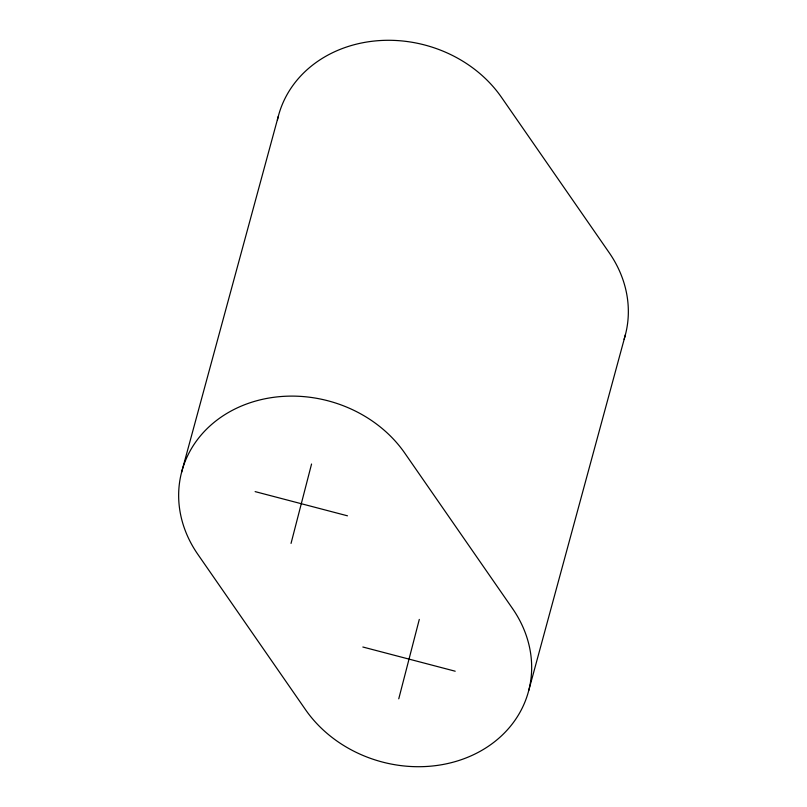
<?xml version="1.0" encoding="UTF-8"?>
<svg xmlns="http://www.w3.org/2000/svg" width="807" height="807" viewBox="0 0 807 807"><rect width="100%" height="100%" fill="white"/><g stroke="black" fill="none" stroke-linecap="round" stroke-linejoin="round"><path stroke-width="1.21" d="M291.034 543.414L311.563 464.015M398.759 698.812L419.297 619.413M181.575 472.337L278.254 116.511M528.746 690.489L625.425 334.663M255.123 491.614L347.474 515.814M362.847 647.012L455.198 671.212M277.416 120.021A123.764 106.312 15.2 0 1 374.71 40.986A123.764 106.312 15.2 0 1 501.46 97.294L609.184 252.692A123.764 106.312 15.2 0 1 624.093 339.283M512.506 608.518L404.781 453.12A123.764 106.312 15.2 0 0 235.462 408.745A123.764 106.312 15.2 0 0 197.816 554.308L305.54 709.706A123.764 106.312 15.2 0 0 474.859 754.071A123.764 106.312 15.2 0 0 512.506 608.518"/></g></svg>
